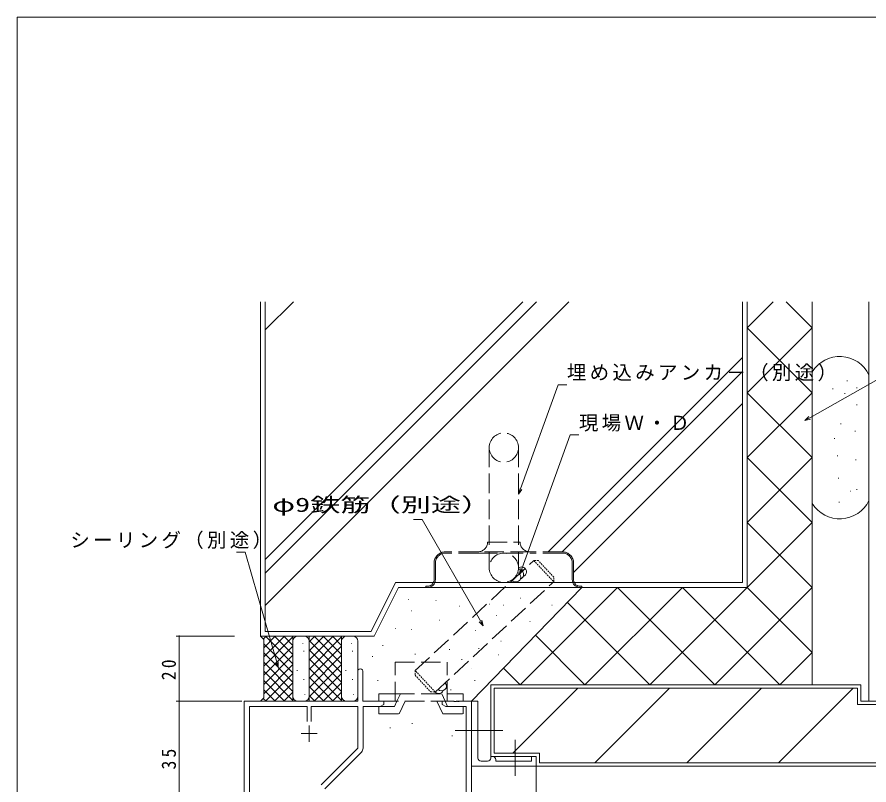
# Model space of a CAD drawing. Units: millimetres, scale not verified. Extents: x -567 to 567, y -403 to 403.
# Drawn here: x -562.7 to -300.2, y 162.5 to 399 of the extents above; entities that cross this region are included whole.
import ezdxf
from ezdxf.enums import TextEntityAlignment as Align

# ---------------------------------------------------------------- set-up
doc = ezdxf.new("R2010")
doc.units = ezdxf.units.MM
doc.header["$LTSCALE"] = 2
doc.linetypes.add('USER1', pattern=[0.375, 0.25, -0.125])
doc.linetypes.add('USER3', pattern=[4, 3, -1])
for name, color, linetype, lineweight in [('0-1_YKK_ZWAK', 7, 'Continuous', 18), ('0-3_YKK_11', 7, 'Continuous', 18), ('0-4_YKK_12', 2, 'Continuous', 18), ('0-5_YKK_13', 4, 'Continuous', 18), ('0-6_YKK_D', 6, 'Continuous', 18), ('0-7_YSS_K', 3, 'Continuous', 18)]:
    doc.layers.add(name, color=color, linetype=linetype, lineweight=lineweight)
doc.styles.add('ＭＳ ゴシック', font='')
doc.styles.get('ＭＳ ゴシック').set_extended_font_data('MS Gothic')

msp = doc.modelspace()

# ---------------------------------------------------------------- linework, layer by layer
at = {"layer": '0-1_YKK_ZWAK'}
for p in [(-562.726, -351), (537.274, 399)]:
    msp.add_line(p, (-562.726, 399), dxfattribs=at)
at = {"layer": '0-3_YKK_11'}
for p, q in [((-457.726, 188.31), (-457.726, 197.56)), ((-456.226, 197.56), (-456.226, 188.31)), ((-492.726, 188.31), (-457.726, 188.31)), ((-492.726, 153.31), (-492.726, 188.31)), ((-491.096, 186.68), (-473.376, 186.68)), ((-491.096, 158.24), (-491.096, 186.68)), ((-473.376, 186.68), (-473.376, 182.01)), ((-472.076, 182.01), (-472.076, 186.68)), ((-472.076, 186.68), (-457.726, 186.68)), ((-472.076, 182.01), (-472.076, 186.68)), ((-457.726, 186.68), (-457.726, 173.815)), ((-456.226, 188.31), (-449.726, 188.31)), ((-456.096, 186.68), (-456.096, 173.885)), ((-450.817, 186.68), (-456.096, 186.68)), ((-449.726, 187.31), (-450.817, 186.68)), ((-449.726, 188.31), (-449.726, 187.31)), ((-431.726, 188.31), (-428.184, 188.31)), ((-431.726, 187.31), (-431.726, 188.31)), ((-430.635, 186.68), (-431.726, 187.31)), ((-424.356, 186.68), (-430.635, 186.68)), ((-428.184, 188.31), (-428.001, 188.19)), ((-428.001, 188.19), (-427.451, 188.19)), ((-427.451, 188.19), (-427.268, 188.31)), ((-427.268, 188.31), (-427.184, 188.31)), ((-427.184, 188.31), (-427.001, 188.19)), ((-427.001, 188.19), (-426.451, 188.19)), ((-426.451, 188.19), (-426.268, 188.31)), ((-426.268, 188.31), (-422.726, 188.31)), ((-424.356, 154.94), (-424.356, 186.68)), ((-422.726, 188.31), (-422.726, 153.31)), ((-422.726, 188.31), (-422.726, 169.81)), ((-420.726, 188.31), (-422.726, 188.31)), ((-420.726, 170.81), (-420.726, 188.31)), ((-472.726, 180.81), (-472.726, 175.81)), ((-475.226, 178.31), (-470.226, 178.31)), ((-457.726, 173.815), (-469.029, 162.512)), ((-456.623, 172.613), (-467.926, 161.31)), ((-416.726, 171.31), (-416.726, 170.81)), ((-416.226, 171.31), (-416.726, 171.31)), ((-404.226, 171.31), (-404.226, 169.81)), ((-402.726, 171.31), (-404.226, 171.31)), ((-402.726, 168.31), (-402.726, 171.31)), ((-422.726, 169.81), (-422.726, 168.31)), ((-422.726, 168.31), (-402.726, 168.31)), ((-417.726, 169.81), (-419.726, 169.81)), ((-415.226, 169.81), (-415.226, 170.31)), ((-404.226, 169.81), (-415.226, 169.81))]:
    msp.add_line(p, q, dxfattribs=at)
for centre, radius, start, end in [((-456.976, 197.56), 0.75, 359.99999, 180.00001), ((-457.896, 173.885), 1.8, 314.99999, 359.99998), ((-419.726, 170.81), 1, 180.0001, 270.00008), ((-417.726, 170.81), 1, 270.0001, 0.00008), ((-416.226, 170.31), 1, 0.0001, 90.00008)]:
    msp.add_arc(centre, radius, start, end, dxfattribs=at)
at = {"layer": '0-4_YKK_12'}
for p, q in [((-422.726, 183.31), (-422.726, 182.81)), ((-402.726, 168.31), (-402.726, -6.69))]:
    msp.add_line(p, q, dxfattribs=at)
at = {"layer": '0-5_YKK_13', "linetype": 'USER3'}
for p, q in [((-417.226, 266.41), (-417.226, 229.41)), ((-408.226, 266.41), (-408.226, 229.41)), ((-417.726, 237.31), (-407.726, 237.31)), ((-420.726, 234.31), (-430.726, 234.31)), ((-420.726, 233.91), (-430.726, 233.91)), ((-404.726, 234.31), (-420.726, 234.31)), ((-420.726, 233.91), (-404.726, 233.91)), ((-394.726, 234.31), (-404.726, 234.31)), ((-394.726, 233.91), (-404.726, 233.91)), ((-434.226, 230.81), (-434.226, 225.71)), ((-433.826, 230.81), (-433.826, 225.71)), ((-391.626, 225.71), (-391.626, 230.81)), ((-391.226, 225.71), (-391.226, 230.81)), ((-436.726, 223.71), (-436.226, 223.71)), ((-436.226, 223.31), (-389.226, 223.31)), ((-389.226, 223.71), (-388.726, 223.71)), ((-446.227, 200.31), (-430.227, 200.31)), ((-446.227, 188.31), (-446.227, 200.31)), ((-430.227, 188.31), (-430.227, 200.31)), ((-451.227, 190.61), (-446.227, 190.61)), ((-451.227, 188.31), (-451.227, 190.61)), ((-446.227, 190.61), (-430.227, 190.61)), ((-445.668, 188.31), (-444.595, 190.61)), ((-430.787, 188.31), (-431.86, 190.61)), ((-430.227, 190.61), (-425.227, 190.61)), ((-425.227, 188.31), (-425.227, 190.61)), ((-451.231, 186.709), (-446.414, 186.709)), ((-451.231, 184.409), (-451.231, 186.709)), ((-451.227, 188.31), (-425.227, 188.31)), ((-446.414, 186.709), (-445.668, 188.31)), ((-443.13, 188.31), (-444.949, 184.409)), ((-433.325, 188.31), (-431.506, 184.409)), ((-430.041, 186.709), (-430.787, 188.31)), ((-430.041, 186.709), (-425.227, 186.709)), ((-425.227, 184.409), (-425.227, 186.709)), ((-451.231, 184.409), (-444.949, 184.409)), ((-431.506, 184.409), (-425.227, 184.409))]:
    msp.add_line(p, q, dxfattribs=at)
at = {"layer": '0-5_YKK_13'}
for p, q in [((-413.055, 179.31), (-427.725, 179.31)), ((-409.226, 165.292), (-409.226, 176.456))]:
    msp.add_line(p, q, dxfattribs=at)
at = {"layer": '0-5_YKK_13', "linetype": 'USER3'}
for points in [[(-436.726, 223.71), (-436.726, 223.31), (-436.226, 223.31)], [(-389.226, 223.31), (-388.726, 223.31), (-388.726, 223.71)]]:
    msp.add_lwpolyline(points, dxfattribs=at)
msp.add_circle((-412.726, 229.41), 4.5, dxfattribs=at)
for centre, radius, start, end in [((-412.726, 266.41), 4.5, 0, 180), ((-412.726, 266.41), 4.5, 180, 0), ((-420.726, 237.31), 3, 270, 0), ((-404.726, 237.31), 3, 180, 270), ((-430.726, 230.81), 3.5, 90, 180), ((-430.726, 230.81), 3.1, 90, 180), ((-394.726, 230.81), 3.5, 0, 90), ((-394.726, 230.81), 3.1, 0, 90), ((-436.226, 225.71), 2, 270, 0), ((-436.226, 225.71), 2.4, 270, 0), ((-389.226, 225.71), 2.4, 180, 270), ((-389.226, 225.71), 2, 180, 270)]:
    msp.add_arc(centre, radius, start, end, dxfattribs=at)
at = {"layer": '0-6_YKK_D'}
for p, q in [((-318.492, 275.601), (-282.568, 295.903)), ((-407.646, 253.681), (-395.996, 285.786)), ((-395.996, 285.786), (-393.296, 285.786)), ((-319.972, 274.764), (-318.716, 275.997)), ((-319.972, 274.764), (-318.492, 275.601)), ((-318.268, 275.204), (-319.972, 274.764)), ((-407.236, 229.065), (-392.302, 270.314)), ((-392.302, 270.314), (-389.602, 270.314)), ((-408.226, 252.083), (-408.074, 253.836)), ((-408.226, 252.083), (-407.646, 253.681)), ((-407.218, 253.526), (-408.226, 252.083)), ((-437.866, 244.288), (-440.566, 244.288)), ((-419.908, 213.022), (-437.866, 244.288)), ((-492.407, 234.17), (-495.107, 234.17)), ((-482.695, 200.302), (-492.407, 234.17)), ((-407.814, 227.467), (-407.664, 229.22)), ((-407.814, 227.467), (-407.236, 229.065)), ((-406.807, 228.91), (-407.814, 227.467)), ((-419.061, 211.548), (-420.303, 212.796)), ((-419.061, 211.548), (-419.908, 213.022)), ((-419.513, 213.249), (-419.061, 211.548)), ((-495.726, 208.31), (-513.726, 208.31)), ((-512.726, 188.31), (-512.726, 208.31)), ((-482.226, 198.668), (-483.132, 200.176)), ((-482.226, 198.668), (-482.695, 200.302)), ((-482.257, 200.427), (-482.226, 198.668)), ((-493.426, 188.31), (-513.726, 188.31)), ((-495.726, 188.31), (-513.726, 188.31)), ((-512.726, 188.31), (-512.726, 153.31))]:
    msp.add_line(p, q, dxfattribs=at)
for centre, start, end in [((-512.726, 208.31), 90, 270), ((-512.726, 208.31), 270, 90), ((-512.726, 188.31), 90, 270), ((-512.726, 188.31), 90, 270), ((-512.726, 188.31), 270, 90), ((-512.726, 188.31), 270, 90)]:
    msp.add_arc(centre, 0.106, start, end, dxfattribs=at)
at = {"layer": '0-7_YSS_K'}
for p, q in [((-487.726, 208.31), (-487.726, 311.319)), ((-392.731, 311.319), (-486.226, 217.825)), ((-477.584, 311.319), (-486.226, 302.677)), ((-402.631, 311.319), (-486.226, 227.724)), ((-406.873, 311.319), (-486.226, 231.967)), ((-486.226, 311.319), (-486.226, 209.81)), ((-339.226, 224.81), (-339.226, 311.32)), ((-337.726, 223.31), (-337.726, 311.32)), ((-337.726, 223.31), (-337.726, 311.32)), ((-337.726, 303.31), (-329.716, 311.32)), ((-317.726, 303.31), (-325.736, 311.32)), ((-317.726, 193.31), (-317.726, 311.32)), ((-300.226, 188.31), (-300.227, 311.32)), ((-317.726, 283.31), (-337.726, 303.31)), ((-337.726, 283.31), (-317.726, 303.31)), ((-339.226, 294.114), (-399.03, 234.31)), ((-339.226, 289.871), (-394.788, 234.31)), ((-317.726, 249.188), (-317.726, 289.724)), ((-307.051, 286.974), (-306.851, 286.974)), ((-311.48, 284.514), (-311.28, 284.514)), ((-304.099, 284.76), (-303.899, 284.76)), ((-317.726, 263.31), (-337.726, 283.31)), ((-337.726, 263.31), (-317.726, 283.31)), ((-307.789, 283.037), (-307.589, 283.037)), ((-339.226, 279.972), (-391.226, 227.972)), ((-304.099, 279.592), (-303.899, 279.592)), ((-309.02, 273.687), (-308.82, 273.687)), ((-304.591, 271.472), (-304.391, 271.472)), ((-310.988, 269.258), (-310.788, 269.258)), ((-317.726, 243.31), (-337.726, 263.31)), ((-337.726, 243.31), (-317.726, 263.31)), ((-310.004, 263.844), (-309.804, 263.844)), ((-304.345, 262.614), (-304.145, 262.614)), ((-309.758, 256.955), (-309.558, 256.955)), ((-306.067, 253.018), (-305.867, 253.018)), ((-304.099, 253.51), (-303.899, 253.51)), ((-309.512, 249.573), (-309.312, 249.573)), ((-337.726, 223.31), (-317.726, 243.31)), ((-317.726, 223.31), (-337.726, 243.31)), ((-453.653, 209.81), (-446.153, 224.81)), ((-452.726, 208.31), (-445.226, 223.31)), ((-339.226, 224.81), (-446.153, 224.81)), ((-445.226, 223.31), (-337.726, 223.31)), ((-422.726, 188.31), (-388.726, 223.31)), ((-407.726, 193.31), (-377.726, 223.31)), ((-387.726, 193.31), (-357.726, 223.31)), ((-347.726, 193.31), (-377.726, 223.31)), ((-367.726, 193.31), (-337.726, 223.31)), ((-327.726, 193.31), (-357.726, 223.31)), ((-347.726, 193.31), (-317.726, 223.31)), ((-317.726, 203.31), (-337.726, 223.31)), ((-442.214, 219.664), (-442.114, 219.664)), ((-433.646, 219.307), (-433.546, 219.307)), ((-417.225, 218.237), (-417.125, 218.237)), ((-412.941, 217.88), (-412.841, 217.88)), ((-407.586, 220.021), (-407.486, 220.021)), ((-397.947, 217.88), (-397.847, 217.88)), ((-367.726, 193.31), (-393.161, 218.745)), ((-441.143, 216.096), (-441.043, 216.096)), ((-426.506, 217.523), (-426.406, 217.523)), ((-432.575, 213.242), (-432.475, 213.242)), ((-415.083, 214.669), (-414.983, 214.669)), ((-404.73, 212.886), (-404.63, 212.886)), ((-446.141, 210.745), (-446.041, 210.745)), ((-441.143, 210.388), (-441.043, 210.388)), ((-421.508, 210.032), (-421.408, 210.032)), ((-487.726, 208.31), (-452.726, 208.31)), ((-486.01, 208.31), (-486.868, 207.452)), ((-483.182, 208.31), (-486.726, 204.765)), ((-480.353, 208.31), (-486.726, 201.937)), ((-477.726, 208.109), (-486.726, 199.109)), ((-486.226, 209.81), (-453.653, 209.81)), ((-486.211, 208.31), (-477.726, 199.825)), ((-483.383, 208.31), (-477.726, 202.653)), ((-480.554, 208.31), (-477.726, 205.481)), ((-477.726, 208.31), (-477.726, 188.31)), ((-476.226, 208.31), (-474.226, 208.31)), ((-472.726, 208.31), (-472.726, 188.31)), ((-468.182, 208.31), (-472.726, 203.765)), ((-465.353, 208.31), (-472.726, 200.937)), ((-471.01, 208.31), (-472.726, 206.594)), ((-462.726, 208.109), (-472.726, 198.109)), ((-471.211, 208.31), (-462.726, 199.825)), ((-468.383, 208.31), (-462.726, 202.653)), ((-465.554, 208.31), (-462.726, 205.481)), ((-462.726, 208.31), (-462.726, 188.31)), ((-461.226, 208.31), (-459.226, 208.31)), ((-387.726, 193.31), (-403.016, 208.6)), ((-486.726, 205.996), (-477.726, 196.996)), ((-477.726, 205.28), (-486.726, 196.28)), ((-477.726, 206.81), (-477.726, 189.809)), ((-474.69, 206.226), (-474.69, 206.026)), ((-472.726, 206.996), (-462.726, 196.996)), ((-472.726, 206.81), (-472.726, 189.809)), ((-462.726, 205.28), (-472.726, 195.28)), ((-462.726, 206.81), (-462.726, 189.809)), ((-459.69, 206.226), (-459.69, 206.026)), ((-457.726, 206.81), (-457.726, 189.809)), ((-450.099, 205.41), (-449.899, 205.41)), ((-413.655, 206.821), (-413.555, 206.821)), ((-486.726, 203.168), (-477.726, 194.168)), ((-477.726, 202.452), (-486.726, 193.452)), ((-474.38, 203.824), (-474.38, 203.624)), ((-472.726, 204.168), (-462.726, 194.168)), ((-462.726, 202.452), (-472.726, 192.452)), ((-459.38, 203.824), (-459.38, 203.624)), ((-440.117, 202.824), (-439.917, 202.824)), ((-429.56, 204.261), (-429.36, 204.261)), ((-420.582, 204.548), (-420.382, 204.548)), ((-414.369, 202.54), (-414.269, 202.54)), ((-414.369, 202.54), (-414.269, 202.54)), ((-327.726, 193.31), (-317.726, 203.31)), ((-486.726, 200.339), (-477.726, 191.339)), ((-477.726, 199.623), (-486.726, 190.623)), ((-472.726, 201.339), (-462.726, 191.339)), ((-462.726, 199.623), (-472.726, 189.623)), ((-453.259, 202.106), (-453.059, 202.106)), ((-425.753, 201.101), (-425.553, 201.101)), ((-486.726, 197.511), (-477.726, 188.511)), ((-476.421, 197.837), (-476.421, 197.637)), ((-472.726, 198.511), (-462.726, 188.511)), ((-461.421, 197.837), (-461.421, 197.637)), ((-422.726, 198.31), (-422.726, 198.31)), ((-407.726, 193.31), (-412.871, 198.455)), ((-486.726, 194.682), (-480.353, 188.31)), ((-477.726, 196.795), (-486.211, 188.31)), ((-474.329, 195.125), (-474.329, 194.925)), ((-472.726, 195.682), (-465.353, 188.31)), ((-462.726, 196.795), (-471.211, 188.31)), ((-459.329, 195.125), (-459.329, 194.925)), ((-451.679, 194.709), (-451.479, 194.709)), ((-421.731, 194.637), (-421.531, 194.637)), ((-486.726, 191.854), (-483.182, 188.31)), ((-477.726, 193.966), (-483.383, 188.31)), ((-472.726, 192.854), (-468.182, 188.31)), ((-462.726, 193.966), (-468.383, 188.31)), ((-429.2, 191.836), (-429, 191.836)), ((-415.726, 192.31), (-415.726, 172.31)), ((-415.726, 192.31), (-303.726, 192.31)), ((-409.932, 172.31), (-389.932, 192.31)), ((-384.647, 169.31), (-361.647, 192.31)), ((-356.363, 169.31), (-333.363, 192.31)), ((-328.079, 169.31), (-305.079, 192.31)), ((-303.726, 187.31), (-303.726, 192.31)), ((-302.726, 188.31), (-302.726, 193.31)), ((-487.726, 188.31), (-486.726, 189.31)), ((-486.868, 189.168), (-486.01, 188.31)), ((-477.726, 191.138), (-480.554, 188.31)), ((-474.07, 190.417), (-474.07, 190.217)), ((-472.726, 190.026), (-471.01, 188.31)), ((-462.726, 191.138), (-465.554, 188.31)), ((-459.07, 190.417), (-459.07, 190.217)), ((-476.226, 188.31), (-474.226, 188.31)), ((-461.226, 188.31), (-459.226, 188.31)), ((-286.726, 187.31), (-303.726, 187.31)), ((-287.726, 188.31), (-302.726, 188.31)), ((-441.05, 181.423), (-440.85, 181.423)), ((-447.873, 180.13), (-447.673, 180.13)), ((-428.77, 177.688), (-428.57, 177.688)), ((-416.726, 171.31), (-402.726, 171.31)), ((-401.726, 172.31), (-415.726, 172.31)), ((-402.726, 168.31), (-402.726, 171.31)), ((-401.726, 172.31), (-401.726, 169.31)), ((-402.726, 168.31), (-277.726, 168.31)), ((-278.726, 169.31), (-401.726, 169.31))]:
    msp.add_line(p, q, dxfattribs=at)
at = {"layer": '0-7_YSS_K', "linetype": 'USER3'}
for p, q in [((-440.012, 197.722), (-403.493, 231.641)), ((-433.887, 191.128), (-397.368, 225.047))]:
    msp.add_line(p, q, dxfattribs=at)
at = {"layer": '0-7_YSS_K', "linetype": 'USER1'}
for p, q in [((-402.079, 231.589), (-403.493, 231.641)), ((-403.493, 231.641), (-397.368, 225.047)), ((-397.316, 226.46), (-402.079, 231.589)), ((-397.368, 225.047), (-397.316, 226.46)), ((-440.012, 197.722), (-440.064, 196.309)), ((-433.887, 191.128), (-440.012, 197.722)), ((-440.064, 196.309), (-435.3, 191.18)), ((-435.3, 191.18), (-433.887, 191.128))]:
    msp.add_line(p, q, dxfattribs=at)
at = {"layer": '0-7_YSS_K'}
for points in [[(-487.726, 208.31), (-486.726, 207.31), (-486.726, 189.31)], [(-416.726, 171.31), (-416.726, 193.31), (-302.726, 193.31)]]:
    msp.add_lwpolyline(points, dxfattribs=at)
for centre, radius, start, end in [((-309.226, 284.456), 10, 25.84554, 148.21167), ((-309.226, 254.456), 10, 211.78833, 334.15671), ((-408.133, 227.332), 1.5, 289.30845, 95.02448), ((-407.253, 228.149), 1.5, 289.30845, 130.50446), ((-409.012, 226.516), 1.5, 214.89811, 69.24854), ((-476.226, 206.81), 1.5, 90, 180), ((-474.226, 206.81), 1.5, 0, 90), ((-461.226, 206.81), 1.5, 90, 180), ((-459.226, 206.81), 1.5, 0, 90), ((-431.909, 192.965), 1.5, 222.88663, 42.88663), ((-476.226, 189.81), 1.5, 180, 270), ((-474.226, 189.81), 1.5, 270, 0), ((-461.226, 189.81), 1.5, 180, 270), ((-459.226, 189.81), 1.5, 270, 0), ((-432.788, 192.149), 1.5, 222.88663, 336.46481)]:
    msp.add_arc(centre, radius, start, end, dxfattribs=at)

# ---------------------------------------------------------------- texts
at = {"layer": '0-6_YKK_D', "color": 7, "style": 'ＭＳ ゴシック', "width": 1.55}
msp.add_text('φ9鉄筋（別途）', height=4.399, dxfattribs=at).set_placement((-484.086, 245.288), align=Align.BOTTOM_LEFT)
at = {"layer": '0-6_YKK_D', "color": 7, "char_height": 4.399, "attachment_point": 7, "style": 'ＭＳ ゴシック'}
for s, insert in [('\\T1.17;埋め込みアンカ－（別途）', (-393.296, 286.786)), ('\\T1.17;現場Ｗ・Ｄ', (-389.602, 271.314)), ('\\T1.17;シーリング（別途）', (-546.307, 235.17))]:
    msp.add_mtext(s, dxfattribs=dict(at, insert=insert))
at = {"layer": '0-6_YKK_D', "color": 7, "char_height": 4.399, "attachment_point": 7, "rotation": 90, "style": 'ＭＳ ゴシック'}
for s, insert in [('\\T1.37;\\W0.9;20', (-513.726, 194.79)), ('\\T1.37;\\W0.9;35', (-513.726, 167.29))]:
    msp.add_mtext(s, dxfattribs=dict(at, insert=insert))

doc.saveas('drawing.dxf')
